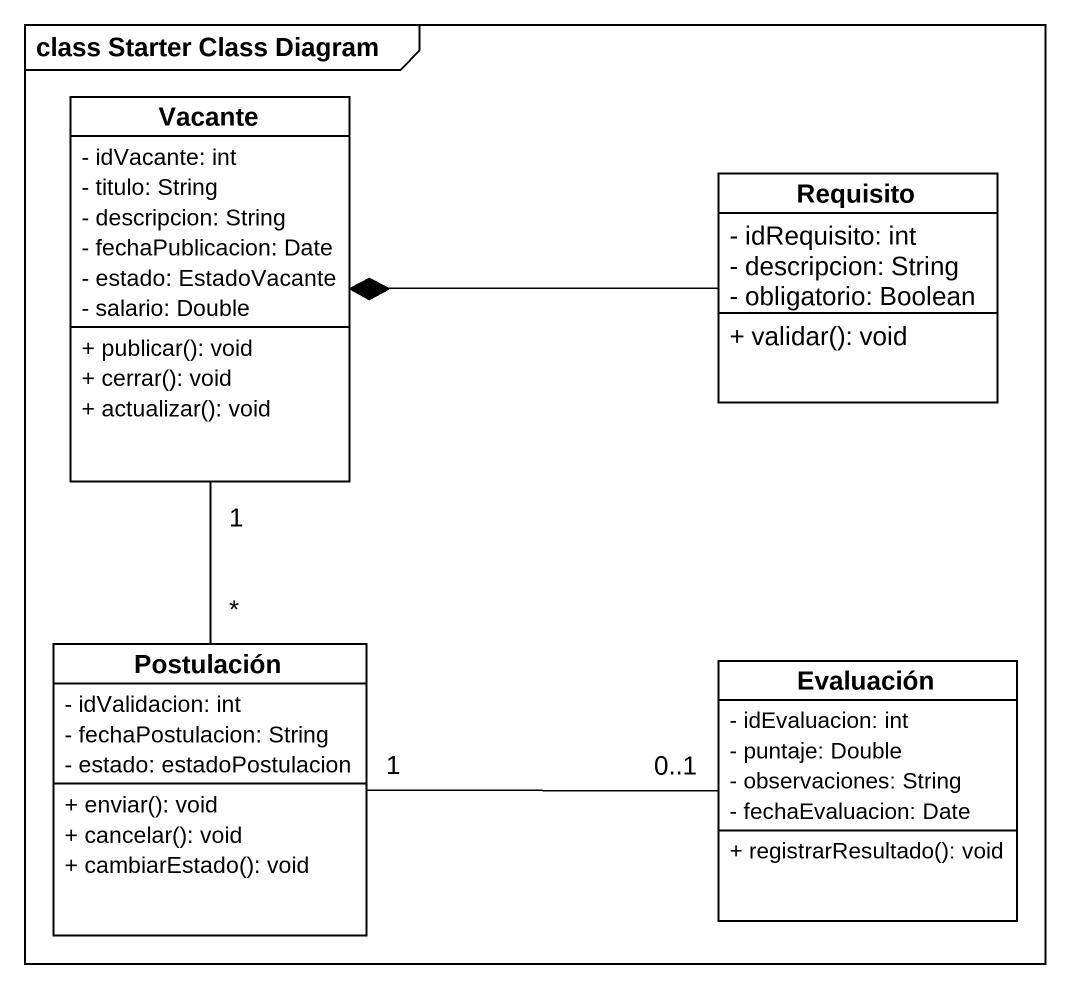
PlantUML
@startuml
mainframe class Starter Class Diagram
hide circle
hide empty members
skinparam classAttributeIconSize 0
class Vacante {
  - idVacante: int
  - titulo: String
  - descripcion: String
  - fechaPublicacion: Date
  - estado: EstadoVacante
  - salario: Double
  + publicar(): void
  + cerrar(): void
  + actualizar(): void
}
class Requisito {
  - idRequisito: int
  - descripcion: String
  - obligatorio: Boolean
  + validar(): void
}
class Postulación {
  - idValidacion: int
  - fechaPostulacion: String
  - estado: estadoPostulacion
  + enviar(): void
  + cancelar(): void
  + cambiarEstado(): void
}
class Evaluación {
  - idEvaluacion: int
  - puntaje: Double
  - observaciones: String
  - fechaEvaluacion: Date
  + registrarResultado(): void
}
Vacante "1" -- "*" Postulación
Requisito -left-* Vacante
Postulación "1" -right- "0..1" Evaluación
@enduml
